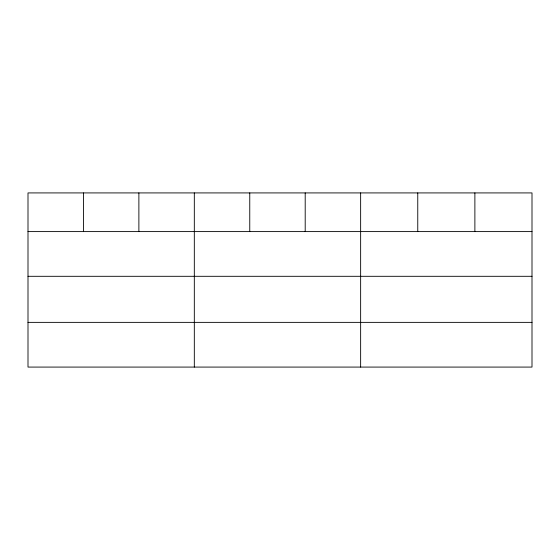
<?xml version="1.0" encoding="UTF-8"?>
<svg xmlns="http://www.w3.org/2000/svg" width="560" height="560" viewBox="0 0 560 560"><rect width="100%" height="100%" fill="white"/><g stroke="black" fill="none" stroke-linecap="round" stroke-linejoin="round"><path stroke-width="0.84" d="M532 276.304L532 192.92L28 192.92L28 367.08L532 367.08L532 276.304L28 276.304M28 231.595L532 231.595M28 322.371L532 322.371M474.88 192.92L474.88 231.595M417.76 192.92L417.76 231.595M360.64 192.92L360.64 367.08M305.2 192.92L305.2 231.595M249.76 192.92L249.76 231.595M194.32 192.92L194.32 367.08M138.88 192.92L138.88 231.595M83.44 192.92L83.44 231.595"/></g></svg>
